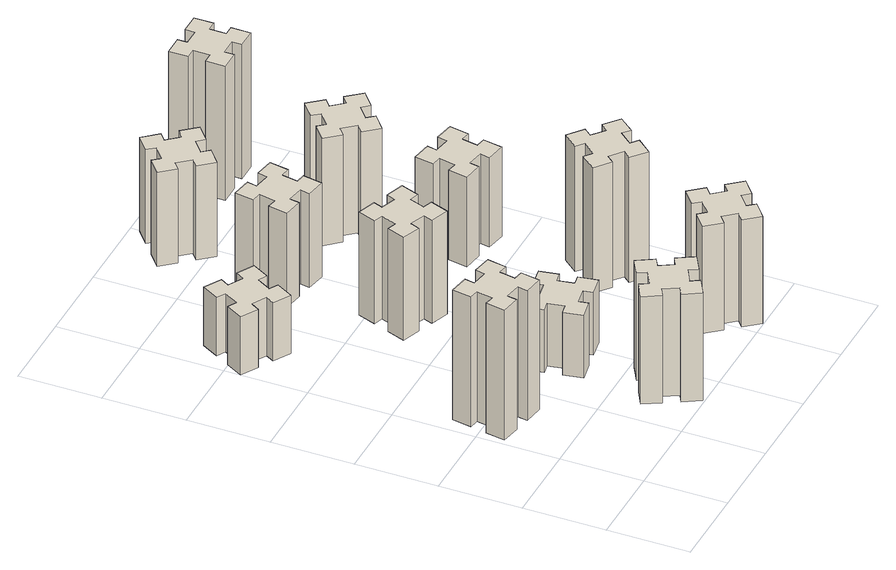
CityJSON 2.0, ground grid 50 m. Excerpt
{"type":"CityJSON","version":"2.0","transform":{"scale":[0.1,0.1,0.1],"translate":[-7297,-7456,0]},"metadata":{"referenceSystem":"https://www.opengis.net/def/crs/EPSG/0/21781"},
"CityObjects":{
"building1":{"type":"Building","attributes":{"class":"1000","function":"1000","usage":"1000","yearOfConstruction":2016,"roofType":"1000","measuredHeight":87,"storeysAboveGround":30,"storeysBelowGround":0},"geometry":[{"type":"Solid","lod":"1","boundaries":[[[[0,1,2,3,4,5,6,7,8,9,10,11,12,13,14,15,16,17,18,19]],[[17,16,20,21]],[[16,15,22,20]],[[15,14,23,22]],[[14,13,24,23]],[[13,12,25,24]],[[12,11,26,25]],[[11,10,27,26]],[[10,9,28,27]],[[9,8,29,28]],[[8,7,30,29]],[[7,6,31,30]],[[6,5,32,31]],[[5,4,33,32]],[[4,3,34,33]],[[3,2,35,34]],[[2,1,36,35]],[[1,0,37,36]],[[0,19,38,37]],[[19,18,39,38]],[[18,17,21,39]],[[24,25,26,27,28,29,30,31,32,33,34,35,36,37,38,39,21,20,22,23]]]]}]},
"building2":{"type":"Building","attributes":{"class":"1000","function":"1000","usage":"1000","yearOfConstruction":2016,"roofType":"1000","measuredHeight":72,"storeysAboveGround":30,"storeysBelowGround":0},"geometry":[{"type":"Solid","lod":"1","boundaries":[[[[40,41,42,43,44,45,46,47,48,49,50,51,52,53,54,55,56,57,58,59]],[[57,56,60,61]],[[56,55,62,60]],[[55,54,63,62]],[[54,53,64,63]],[[53,52,65,64]],[[52,51,66,65]],[[51,50,67,66]],[[50,49,68,67]],[[49,48,69,68]],[[48,47,70,69]],[[47,46,71,70]],[[46,45,72,71]],[[45,44,73,72]],[[44,43,74,73]],[[43,42,75,74]],[[42,41,76,75]],[[41,40,77,76]],[[40,59,78,77]],[[59,58,79,78]],[[58,57,61,79]],[[64,65,66,67,68,69,70,71,72,73,74,75,76,77,78,79,61,60,62,63]]]]}]},
"building3":{"type":"Building","attributes":{"class":"1000","function":"1000","usage":"1000","yearOfConstruction":2016,"roofType":"1000","measuredHeight":39,"storeysAboveGround":30,"storeysBelowGround":0},"geometry":[{"type":"Solid","lod":"1","boundaries":[[[[80,81,82,83,84,85,86,87,88,89,90,91,92,93,94,95,96,97,98,99]],[[97,96,100,101]],[[96,95,102,100]],[[95,94,103,102]],[[94,93,104,103]],[[93,92,105,104]],[[92,91,106,105]],[[91,90,107,106]],[[90,89,108,107]],[[89,88,109,108]],[[88,87,110,109]],[[87,86,111,110]],[[86,85,112,111]],[[85,84,113,112]],[[84,83,114,113]],[[83,82,115,114]],[[82,81,116,115]],[[81,80,117,116]],[[80,99,118,117]],[[99,98,119,118]],[[98,97,101,119]],[[104,105,106,107,108,109,110,111,112,113,114,115,116,117,118,119,101,100,102,103]]]]}]},
"building4":{"type":"Building","attributes":{"class":"1000","function":"1000","usage":"1000","yearOfConstruction":2016,"roofType":"1000","measuredHeight":42,"storeysAboveGround":30,"storeysBelowGround":0},"geometry":[{"type":"Solid","lod":"1","boundaries":[[[[120,121,122,123,124,125,126,127,128,129,130,131,132,133,134,135,136,137,138,139]],[[137,136,140,141]],[[136,135,142,140]],[[135,134,143,142]],[[134,133,144,143]],[[133,132,145,144]],[[132,131,146,145]],[[131,130,147,146]],[[130,129,148,147]],[[129,128,149,148]],[[128,127,150,149]],[[127,126,151,150]],[[126,125,152,151]],[[125,124,153,152]],[[124,123,154,153]],[[123,122,155,154]],[[122,121,156,155]],[[121,120,157,156]],[[120,139,158,157]],[[139,138,159,158]],[[138,137,141,159]],[[144,145,146,147,148,149,150,151,152,153,154,155,156,157,158,159,141,140,142,143]]]]}]},
"building5":{"type":"Building","attributes":{"class":"1000","function":"1000","usage":"1000","yearOfConstruction":2016,"roofType":"1000","measuredHeight":69,"storeysAboveGround":30,"storeysBelowGround":0},"geometry":[{"type":"Solid","lod":"1","boundaries":[[[[160,161,162,163,164,165,166,167,168,169,170,171,172,173,174,175,176,177,178,179]],[[177,176,180,181]],[[176,175,182,180]],[[175,174,183,182]],[[174,173,184,183]],[[173,172,185,184]],[[172,171,186,185]],[[171,170,187,186]],[[170,169,188,187]],[[169,168,189,188]],[[168,167,190,189]],[[167,166,191,190]],[[166,165,192,191]],[[165,164,193,192]],[[164,163,194,193]],[[163,162,195,194]],[[162,161,196,195]],[[161,160,197,196]],[[160,179,198,197]],[[179,178,199,198]],[[178,177,181,199]],[[184,185,186,187,188,189,190,191,192,193,194,195,196,197,198,199,181,180,182,183]]]]}]},
"building6":{"type":"Building","attributes":{"class":"1000","function":"1000","usage":"1000","yearOfConstruction":2016,"roofType":"1000","measuredHeight":63,"storeysAboveGround":30,"storeysBelowGround":0},"geometry":[{"type":"Solid","lod":"1","boundaries":[[[[200,201,202,203,204,205,206,207,208,209,210,211,212,213,214,215,216,217,218,219]],[[217,216,220,221]],[[216,215,222,220]],[[215,214,223,222]],[[214,213,224,223]],[[213,212,225,224]],[[212,211,226,225]],[[211,210,227,226]],[[210,209,228,227]],[[209,208,229,228]],[[208,207,230,229]],[[207,206,231,230]],[[206,205,232,231]],[[205,204,233,232]],[[204,203,234,233]],[[203,202,235,234]],[[202,201,236,235]],[[201,200,237,236]],[[200,219,238,237]],[[219,218,239,238]],[[218,217,221,239]],[[224,225,226,227,228,229,230,231,232,233,234,235,236,237,238,239,221,220,222,223]]]]}]},
"building7":{"type":"Building","attributes":{"class":"1000","function":"1000","usage":"1000","yearOfConstruction":2016,"roofType":"1000","measuredHeight":72,"storeysAboveGround":30,"storeysBelowGround":0},"geometry":[{"type":"Solid","lod":"1","boundaries":[[[[240,241,242,243,244,245,246,247,248,249,250,251,252,253,254,255,256,257,258,259]],[[257,256,260,261]],[[256,255,262,260]],[[255,254,263,262]],[[254,253,264,263]],[[253,252,265,264]],[[252,251,266,265]],[[251,250,267,266]],[[250,249,268,267]],[[249,248,269,268]],[[248,247,270,269]],[[247,246,271,270]],[[246,245,272,271]],[[245,244,273,272]],[[244,243,274,273]],[[243,242,275,274]],[[242,241,276,275]],[[241,240,277,276]],[[240,259,278,277]],[[259,258,279,278]],[[258,257,261,279]],[[264,265,266,267,268,269,270,271,272,273,274,275,276,277,278,279,261,260,262,263]]]]}]},
"building8":{"type":"Building","attributes":{"class":"1000","function":"1000","usage":"1000","yearOfConstruction":2016,"roofType":"1000","measuredHeight":63,"storeysAboveGround":30,"storeysBelowGround":0},"geometry":[{"type":"Solid","lod":"1","boundaries":[[[[280,281,282,283,284,285,286,287,288,289,290,291,292,293,294,295,296,297,298,299]],[[297,296,300,301]],[[296,295,302,300]],[[295,294,303,302]],[[294,293,304,303]],[[293,292,305,304]],[[292,291,306,305]],[[291,290,307,306]],[[290,289,308,307]],[[289,288,309,308]],[[288,287,310,309]],[[287,286,311,310]],[[286,285,312,311]],[[285,284,313,312]],[[284,283,314,313]],[[283,282,315,314]],[[282,281,316,315]],[[281,280,317,316]],[[280,299,318,317]],[[299,298,319,318]],[[298,297,301,319]],[[304,305,306,307,308,309,310,311,312,313,314,315,316,317,318,319,301,300,302,303]]]]}]},
"building9":{"type":"Building","attributes":{"class":"1000","function":"1000","usage":"1000","yearOfConstruction":2016,"roofType":"1000","measuredHeight":84,"storeysAboveGround":30,"storeysBelowGround":0},"geometry":[{"type":"Solid","lod":"1","boundaries":[[[[320,321,322,323,324,325,326,327,328,329,330,331,332,333,334,335,336,337,338,339]],[[337,336,340,341]],[[336,335,342,340]],[[335,334,343,342]],[[334,333,344,343]],[[333,332,345,344]],[[332,331,346,345]],[[331,330,347,346]],[[330,329,348,347]],[[329,328,349,348]],[[328,327,350,349]],[[327,326,351,350]],[[326,325,352,351]],[[325,324,353,352]],[[324,323,354,353]],[[323,322,355,354]],[[322,321,356,355]],[[321,320,357,356]],[[320,339,358,357]],[[339,338,359,358]],[[338,337,341,359]],[[344,345,346,347,348,349,350,351,352,353,354,355,356,357,358,359,341,340,342,343]]]]}]},
"building10":{"type":"Building","attributes":{"class":"1000","function":"1000","usage":"1000","yearOfConstruction":2016,"roofType":"1000","measuredHeight":60,"storeysAboveGround":30,"storeysBelowGround":0},"geometry":[{"type":"Solid","lod":"1","boundaries":[[[[360,361,362,363,364,365,366,367,368,369,370,371,372,373,374,375,376,377,378,379]],[[377,376,380,381]],[[376,375,382,380]],[[375,374,383,382]],[[374,373,384,383]],[[373,372,385,384]],[[372,371,386,385]],[[371,370,387,386]],[[370,369,388,387]],[[369,368,389,388]],[[368,367,390,389]],[[367,366,391,390]],[[366,365,392,391]],[[365,364,393,392]],[[364,363,394,393]],[[363,362,395,394]],[[362,361,396,395]],[[361,360,397,396]],[[360,379,398,397]],[[379,378,399,398]],[[378,377,381,399]],[[384,385,386,387,388,389,390,391,392,393,394,395,396,397,398,399,381,380,382,383]]]]}]},
"building11":{"type":"Building","attributes":{"class":"1000","function":"1000","usage":"1000","yearOfConstruction":2016,"roofType":"1000","measuredHeight":72,"storeysAboveGround":30,"storeysBelowGround":0},"geometry":[{"type":"Solid","lod":"1","boundaries":[[[[400,401,402,403,404,405,406,407,408,409,410,411,412,413,414,415,416,417,418,419]],[[417,416,420,421]],[[416,415,422,420]],[[415,414,423,422]],[[414,413,424,423]],[[413,412,425,424]],[[412,411,426,425]],[[411,410,427,426]],[[410,409,428,427]],[[409,408,429,428]],[[408,407,430,429]],[[407,406,431,430]],[[406,405,432,431]],[[405,404,433,432]],[[404,403,434,433]],[[403,402,435,434]],[[402,401,436,435]],[[401,400,437,436]],[[400,419,438,437]],[[419,418,439,438]],[[418,417,421,439]],[[424,425,426,427,428,429,430,431,432,433,434,435,436,437,438,439,421,420,422,423]]]]}]},
"building12":{"type":"Building","attributes":{"class":"1000","function":"1000","usage":"1000","yearOfConstruction":2016,"roofType":"1000","measuredHeight":90,"storeysAboveGround":30,"storeysBelowGround":0},"geometry":[{"type":"Solid","lod":"1","boundaries":[[[[440,441,442,443,444,445,446,447,448,449,450,451,452,453,454,455,456,457,458,459]],[[457,456,460,461]],[[456,455,462,460]],[[455,454,463,462]],[[454,453,464,463]],[[453,452,465,464]],[[452,451,466,465]],[[451,450,467,466]],[[450,449,468,467]],[[449,448,469,468]],[[448,447,470,469]],[[447,446,471,470]],[[446,445,472,471]],[[445,444,473,472]],[[444,443,474,473]],[[443,442,475,474]],[[442,441,476,475]],[[441,440,477,476]],[[440,459,478,477]],[[459,458,479,478]],[[458,457,461,479]],[[464,465,466,467,468,469,470,471,472,473,474,475,476,477,478,479,461,460,462,463]]]]}]}
},
"vertices":[
[335,917,0],[352,1015,0],[411,1005,0],[432,1123,0],[314,1144,0],[304,1085,0],[205,1102,0],[216,1161,0],[97,1182,0],[77,1064,0],[136,1054,0],[118,955,0],[59,966,0],[38,847,0],[157,827,0],[167,886,0],[265,868,0],[255,809,0],[373,788,0],[394,907,0],[265,868,870],[255,809,870],[167,886,870],[157,827,870],[38,847,870],[59,966,870],[118,955,870],[136,1054,870],[77,1064,870],[97,1182,870],[216,1161,870],[205,1102,870],[304,1085,870],[314,1144,870],[432,1123,870],[411,1005,870],[352,1015,870],[335,917,870],[394,907,870],[373,788,870],
[755,234,0],[805,147,0],[753,117,0],[813,13,0],[917,73,0],[887,125,0],[974,175,0],[1004,123,0],[1108,183,0],[1048,287,0],[996,257,0],[946,344,0],[998,374,0],[938,478,0],[834,418,0],[864,366,0],[777,316,0],[747,368,0],[643,308,0],[703,204,0],[777,316,720],[747,368,720],[864,366,720],[834,418,720],[938,478,720],[998,374,720],[946,344,720],[996,257,720],[1048,287,720],[1108,183,720],[1004,123,720],[974,175,720],[887,125,720],[917,73,720],[813,13,720],[753,117,720],[805,147,720],[755,234,720],[703,204,720],[643,308,720],
[306,2367,0],[356,2454,0],[408,2424,0],[468,2528,0],[364,2588,0],[334,2536,0],[247,2586,0],[277,2638,0],[173,2698,0],[113,2594,0],[165,2564,0],[115,2477,0],[63,2507,0],[3,2403,0],[107,2343,0],[137,2395,0],[224,2345,0],[194,2293,0],[298,2233,0],[358,2337,0],[224,2345,390],[194,2293,390],[137,2395,390],[107,2343,390],[3,2403,390],[63,2507,390],[115,2477,390],[165,2564,390],[113,2594,390],[173,2698,390],[277,2638,390],[247,2586,390],[334,2536,390],[364,2588,390],[468,2528,390],[408,2424,390],[356,2454,390],[306,2367,390],[358,2337,390],[298,2233,390],
[905,1002,0],[807,985,0],[797,1044,0],[678,1023,0],[699,905,0],[758,915,0],[776,817,0],[717,807,0],[737,688,0],[856,709,0],[845,768,0],[944,786,0],[954,727,0],[1072,747,0],[1051,866,0],[992,855,0],[975,954,0],[1034,964,0],[1013,1082,0],[895,1061,0],[975,954,420],[1034,964,420],[992,855,420],[1051,866,420],[1072,747,420],[954,727,420],[944,786,420],[845,768,420],[856,709,420],[737,688,420],[717,807,420],[776,817,420],[758,915,420],[699,905,420],[678,1023,420],[797,1044,420],[807,985,420],[905,1002,420],[895,1061,420],[1013,1082,420],
[962,1741,0],[996,1835,0],[1052,1814,0],[1093,1927,0],[980,1968,0],[960,1912,0],[866,1946,0],[887,2002,0],[774,2043,0],[733,1930,0],[789,1910,0],[755,1816,0],[699,1837,0],[657,1724,0],[770,1683,0],[791,1739,0],[885,1705,0],[864,1649,0],[977,1607,0],[1018,1720,0],[885,1705,690],[864,1649,690],[791,1739,690],[770,1683,690],[657,1724,690],[699,1837,690],[755,1816,690],[789,1910,690],[733,1930,690],[774,2043,690],[887,2002,690],[866,1946,690],[960,1912,690],[980,1968,690],[1093,1927,690],[1052,1814,690],[996,1835,690],[962,1741,690],[1018,1720,690],[977,1607,690],
[944,2665,0],[845,2682,0],[856,2741,0],[737,2762,0],[717,2644,0],[776,2634,0],[758,2535,0],[699,2546,0],[678,2427,0],[797,2407,0],[807,2466,0],[905,2448,0],[895,2389,0],[1013,2368,0],[1034,2487,0],[975,2497,0],[992,2595,0],[1051,2585,0],[1072,2703,0],[954,2724,0],[992,2595,630],[1051,2585,630],[975,2497,630],[1034,2487,630],[1013,2368,630],[895,2389,630],[905,2448,630],[807,2466,630],[797,2407,630],[678,2427,630],[699,2546,630],[758,2535,630],[776,2634,630],[717,2644,630],[737,2762,630],[856,2741,630],[845,2682,630],[944,2665,630],[954,2724,630],[1072,2703,630],
[1648,129,0],[1724,193,0],[1763,147,0],[1855,224,0],[1778,316,0],[1732,278,0],[1667,354,0],[1713,393,0],[1636,485,0],[1544,408,0],[1583,362,0],[1506,297,0],[1468,343,0],[1376,266,0],[1453,174,0],[1499,213,0],[1563,136,0],[1517,98,0],[1594,6,0],[1686,83,0],[1563,136,720],[1517,98,720],[1499,213,720],[1453,174,720],[1376,266,720],[1468,343,720],[1506,297,720],[1583,362,720],[1544,408,720],[1636,485,720],[1713,393,720],[1667,354,720],[1732,278,720],[1778,316,720],[1855,224,720],[1763,147,720],[1724,193,720],[1648,129,720],[1686,83,720],[1594,6,720],
[1092,3238,0],[1027,3314,0],[1073,3353,0],[996,3445,0],[904,3368,0],[943,3322,0],[866,3257,0],[828,3303,0],[736,3226,0],[813,3134,0],[859,3173,0],[923,3096,0],[877,3058,0],[954,2966,0],[1046,3043,0],[1008,3089,0],[1084,3153,0],[1123,3107,0],[1215,3184,0],[1138,3276,0],[1084,3153,630],[1123,3107,630],[1008,3089,630],[1046,3043,630],[954,2966,630],[877,3058,630],[923,3096,630],[859,3173,630],[813,3134,630],[736,3226,630],[828,3303,630],[866,3257,630],[943,3322,630],[904,3368,630],[996,3445,630],[1073,3353,630],[1027,3314,630],[1092,3238,630],[1138,3276,630],[1215,3184,630],
[1767,876,0],[1832,953,0],[1878,914,0],[1955,1006,0],[1863,1083,0],[1824,1037,0],[1748,1102,0],[1786,1148,0],[1694,1225,0],[1617,1133,0],[1663,1094,0],[1599,1018,0],[1553,1056,0],[1476,964,0],[1568,887,0],[1606,933,0],[1683,869,0],[1644,823,0],[1736,746,0],[1813,838,0],[1683,869,840],[1644,823,840],[1606,933,840],[1568,887,840],[1476,964,840],[1553,1056,840],[1599,1018,840],[1663,1094,840],[1617,1133,840],[1694,1225,840],[1786,1148,840],[1748,1102,840],[1824,1037,840],[1863,1083,840],[1955,1006,840],[1878,914,840],[1832,953,840],[1767,876,840],[1813,838,840],[1736,746,840],
[1547,1726,0],[1645,1708,0],[1635,1649,0],[1753,1628,0],[1774,1747,0],[1715,1757,0],[1732,1855,0],[1791,1845,0],[1812,1963,0],[1694,1984,0],[1684,1925,0],[1585,1942,0],[1596,2001,0],[1477,2022,0],[1457,1904,0],[1516,1894,0],[1498,1795,0],[1439,1806,0],[1418,1687,0],[1537,1667,0],[1498,1795,600],[1439,1806,600],[1516,1894,600],[1457,1904,600],[1477,2022,600],[1596,2001,600],[1585,1942,600],[1684,1925,600],[1694,1984,600],[1812,1963,600],[1791,1845,600],[1732,1855,600],[1715,1757,600],[1774,1747,600],[1753,1628,600],[1635,1649,600],[1645,1708,600],[1547,1726,600],[1537,1667,600],[1418,1687,600],
[1399,2433,0],[1463,2356,0],[1417,2318,0],[1494,2226,0],[1586,2303,0],[1548,2349,0],[1624,2413,0],[1663,2367,0],[1755,2444,0],[1678,2536,0],[1632,2498,0],[1567,2574,0],[1613,2613,0],[1536,2705,0],[1444,2628,0],[1483,2582,0],[1406,2517,0],[1368,2563,0],[1276,2486,0],[1353,2394,0],[1406,2517,720],[1368,2563,720],[1483,2582,720],[1444,2628,720],[1536,2705,720],[1613,2613,720],[1567,2574,720],[1632,2498,720],[1678,2536,720],[1755,2444,720],[1663,2367,720],[1624,2413,720],[1548,2349,720],[1586,2303,720],[1494,2226,720],[1417,2318,720],[1463,2356,720],[1399,2433,720],[1353,2394,720],[1276,2486,720],
[1565,3195,0],[1665,3195,0],[1665,3135,0],[1785,3135,0],[1785,3255,0],[1725,3255,0],[1725,3355,0],[1785,3355,0],[1785,3475,0],[1665,3475,0],[1665,3415,0],[1565,3415,0],[1565,3475,0],[1445,3475,0],[1445,3355,0],[1505,3355,0],[1505,3255,0],[1445,3255,0],[1445,3135,0],[1565,3135,0],[1505,3255,900],[1445,3255,900],[1505,3355,900],[1445,3355,900],[1445,3475,900],[1565,3475,900],[1565,3415,900],[1665,3415,900],[1665,3475,900],[1785,3475,900],[1785,3355,900],[1725,3355,900],[1725,3255,900],[1785,3255,900],[1785,3135,900],[1665,3135,900],[1665,3195,900],[1565,3195,900],[1565,3135,900],[1445,3135,900]
]}
